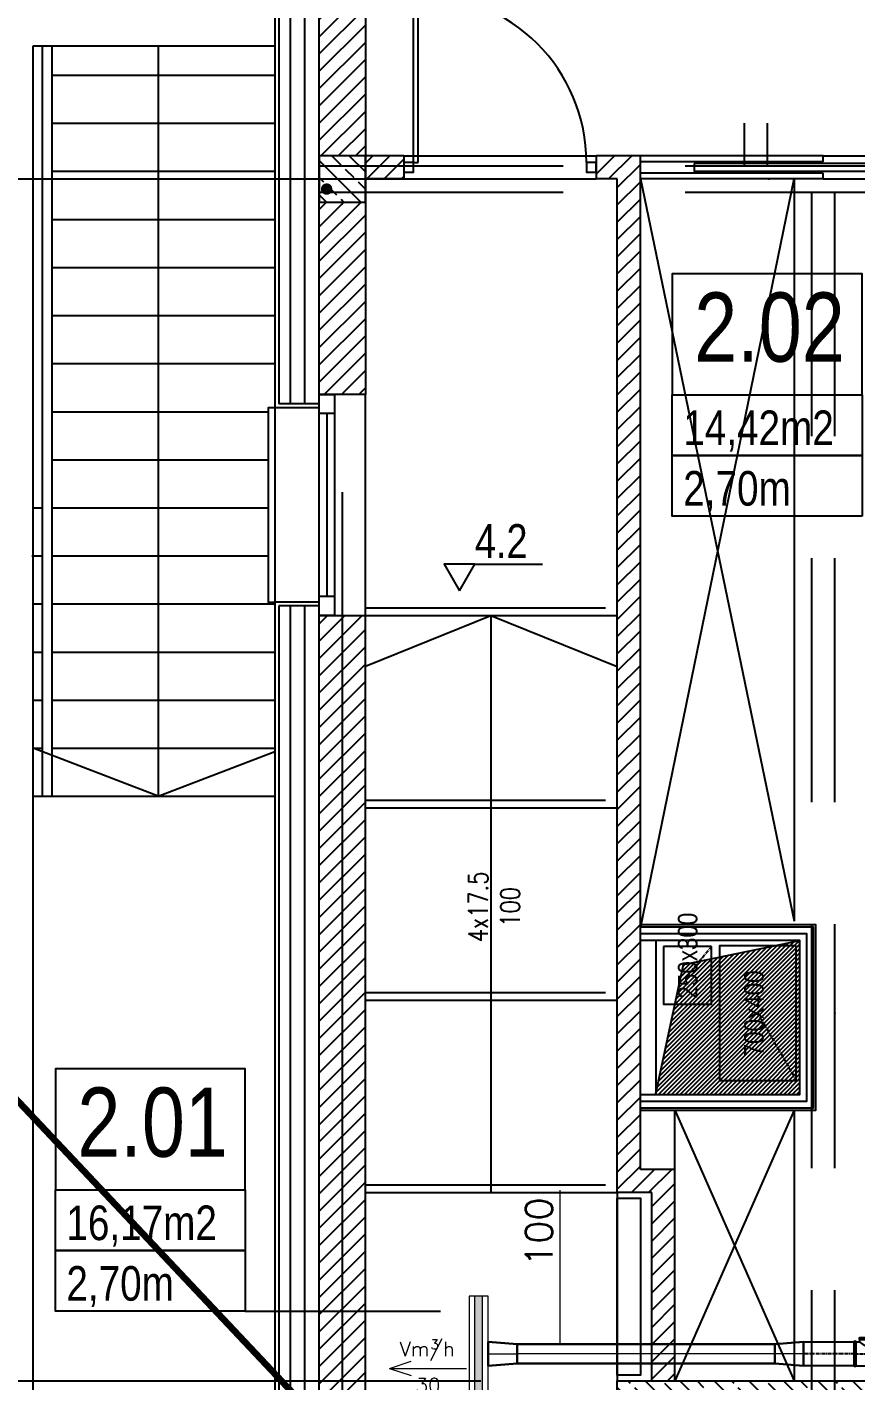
# Model space of a CAD drawing. Header units: millimetres. Extents: x -135140 to 267856, y -70704 to 149933.
# Drawn here: x -53577 to -49266, y 26277 to 33317 of the extents above; entities that cross this region are included whole.
import ezdxf
from ezdxf.enums import TextEntityAlignment as Align

# ---------------------------------------------------------------- set-up
doc = ezdxf.new("R2010")
doc.units = ezdxf.units.MM
doc.header["$LTSCALE"] = 99.9
for name, pattern in [('ACAD_ISO03W100', [30, 12, -18]), ('ACAD_ISO10W100', [18, 12, -3, 0, -3]), ('AUDIT_D_080509132939-0', [0]), ('CENTER', [2, 1.25, -0.25, 0.25, -0.25]), ('DASHDOT', [25.4, 12.7, -6.35, 0, -6.35]), ('DASHED', [0.75, 0.5, -0.25]), ('HIDDEN', [9.525, 6.35, -3.175])]:
    doc.linetypes.add(name, pattern=pattern)
for name, color, linetype in [('+48_ARMATURA', 251, 'Continuous'), ('+48_HACZE', 253, 'Continuous'), ('+48_KOTY', 250, 'Continuous'), ('+48_MEBLE', 251, 'Continuous'), ('+48_OPISY T', 251, 'Continuous'), ('+48_OPISY_POM', 250, 'Continuous'), ('+48_OSIE', 8, 'Continuous'), ('+48_PODCIĄG', 250, 'ACAD_ISO03W100'), ('+48_PRZEBICIA', 143, 'Continuous'), ('+48_SCHODY', 250, 'Continuous'), ('+48_SCIANY', 250, 'Continuous'), ('+48_STOLARKA OKNA', 250, 'Continuous'), ('+48_STOLARKA_DRZWI', 250, 'Continuous'), ('+48_WEŁNA', 252, 'Continuous'), ('+48_WIDOK', 250, 'Continuous'), ('+48_ŚCIANY_GK', 250, 'Continuous'), ('+48_ŻELBET', 250, 'Continuous'), ('ESI-WYWIEW', 40, 'Continuous'), ('WEN_NAW_OSIE', 2, 'CENTER'), ('WEN_NAW_ZLICZAC', 170, 'Continuous'), ('WEN_WYW_OSIE', 2, 'CENTER')]:
    doc.layers.add(name, color=color, linetype=linetype)
for name, color, linetype, lineweight in [('2DH_SYM', 64, 'Continuous', 18), ('2DL_OBJ', 64, 'Continuous', 18), ('2DL_PRO_N1', 10, 'Continuous', 30), ('2DL_SYM', 64, 'Continuous', 18), ('CP_AXISAC', 7, 'DASHDOT', 0), ('WENTYLACJA NAPISY', 7, 'Continuous', 25)]:
    doc.layers.add(name, color=color, linetype=linetype, lineweight=lineweight)
doc.styles.add('CP_ATTR', font='ROMANS.SHX')
doc.styles.get("Standard").update_dxf_attribs({"font": 'ARIAL.TTF'})
doc.styles.add('WRP_ARIAL', font='ARIAL.TTF', dxfattribs={"width": 0.8})
doc.styles.add('wymiary', font='romans.shx', dxfattribs={"width": 0.8})
doc.linetypes.add('BATTING', pattern='A,0.00254,-2.54,[134,ltypeshp.shx,S=2.54,R=0,X=-2.54,Y=0],-5.08,[134,ltypeshp.shx,S=2.54,R=180,X=2.54,Y=0],-2.54', length=10.16254)
doc.linetypes.add('ZIGZAG', pattern='A,0.00254,-5.08,[131,ltypeshp.shx,S=5.08,R=0,X=-5.08,Y=0],-10.16,[131,ltypeshp.shx,S=5.08,R=180,X=5.08,Y=0],-5.08', length=20.32254)
pattern_1 = [(225, (-740392.266, -39830.8), (44.9012806, -44.9012806), [])]

# ---------------------------------------------------------------- blocks, each defined once
blk = doc.blocks.new('OPISY_POM_METKA')
at = {"layer": '+48_OPISY_POM', "ltscale": 5}
for points in [[(0, -70), (109.71, -70), (109.71, 0), (0, 0)], [(109.71, -105), (0, -105), (0, -70), (109.71, -70)]]:
    blk.add_lwpolyline(points, close=True, dxfattribs=at)
at = {"layer": '+48_OPISY_POM'}
blk.add_lwpolyline([(109.71, -140), (0, -140), (0, -105), (109.71, -105)], close=True, dxfattribs=at)
at = {"layer": '+48_OPISY_POM', "ltscale": 5, "style": 'WRP_ARIAL', "width": 0.8}
for tag, p, height in [('NRPOM', (25.76, -50.8), 40), ('POW', (6.35, -98.98), 20)]:
    blk.add_attdef(tag, p, '', height=height, dxfattribs=at)
at = {"layer": '+48_OPISY_POM', "style": 'WRP_ARIAL', "width": 0.8}
blk.add_attdef('H', (6.35, -133.98), '', height=20, dxfattribs=at)
blk = doc.blocks.new('drzwi')
at = {"layer": '+48_STOLARKA_DRZWI'}
for p, q in [((-2, 0), (-2, -70)), ((0, 0), (-2, 0)), ((0, 0), (0, -70)), ((-2, -70), (0, -70))]:
    blk.add_line(p, q, dxfattribs=at)
blk.add_arc((-2, 0), 70, 180, 270, dxfattribs=at)
blk = doc.blocks.new('DRZWI_90')
at = {"layer": '+48_STOLARKA_DRZWI'}
for points in [[(36405.46, 16749.33), (36405.46, 16744.33), (36410.46, 16744.33), (36410.46, 16749.33)], [(36405.46, 16654.33), (36405.46, 16649.33), (36410.46, 16649.33), (36410.46, 16654.33)]]:
    blk.add_lwpolyline(points, close=True, dxfattribs=at)
at = {"layer": '+48_STOLARKA_DRZWI', "xscale": 1.25, "yscale": 1.25, "zscale": 1.25, "rotation": 270}
blk.add_blockref('drzwi', (36405.46, 16654.33), dxfattribs=at)
blk = doc.blocks.new('TCPL125125ONAW_24')
at = {"ltscale": 0.15}
blk.add_line((-83.25, -62.5), (83.25, -62.5), dxfattribs=at)
for points in [[(-83.25, 62.5), (-66.25, 62.5, 0.4142136), (-62.5, 66.25), (-62.5, 74.25)], [(83.25, 62.5), (66.25, 62.5, -0.4142136), (62.5, 66.25), (62.5, 74.25)], [(-66.25, 62.5, 0.3773585), (66.25, 62.5, 2.65)]]:
    blk.add_lwpolyline(points, format="xyb", dxfattribs=at)
for points in [[(62.5, 83), (-62.5, 83, 1), (-62.5, 74.25), (62.5, 74.25, 1)], [(-92, -62.5), (-92, 62.5, -1), (-83.25, 62.5), (-83.25, -62.5, -1)], [(92, -62.5), (92, 62.5, 1), (83.25, 62.5), (83.25, -62.5, 1)]]:
    blk.add_lwpolyline(points, format="xyb", close=True, dxfattribs=at)
for p in [(0, 83), (-92, 0), (92, 0)]:
    blk.add_point(p, dxfattribs=at)
at = {"layer": 'WEN_NAW_OSIE', "ltscale": 0.15}
for p, q in [((0, -72.5), (0, 83)), ((-92, 0), (92, 0))]:
    blk.add_line(p, q, dxfattribs=at)
blk = doc.blocks.new('SR-125ONAW_262-9215209567_14')
at = {"ltscale": 0.15}
blk.add_lwpolyline([(0, -62.5), (0, 62.5), (262.9, 62.5), (262.9, -62.5)], close=True, dxfattribs=at)
for p in [(0, 0), (262.9, 0)]:
    blk.add_point(p, dxfattribs=at)
at = {"layer": 'WEN_NAW_OSIE', "ltscale": 0.15}
blk.add_line((0, 0), (262.9, 0), dxfattribs=at)
blk = doc.blocks.new('2DLAC019')
for p, q in [((-0.5, 0.2), (0.5, 0.2)), ((-0.5, -0.2), (0.5, -0.2))]:
    blk.add_line(p, q)
blk.add_lwpolyline([(-0.5, -0.5), (0.5, -0.5), (0.5, 0.5), (-0.5, 0.5)], close=True)
blk.add_solid([(-0.5, 0.2), (0.5, 0.2), (-0.5, -0.2), (0.5, -0.2)])
at = {"linetype": 'ByBlock', "style": 'CP_ATTR', "flags": 9}
for tag, p in [('NAME', (-0.092, -0.018)), ('NUMBER', (-0.092, -0.018)), ('GROUP', (-0.092, -0.018)), ('ARTICLE', (-0.092, -0.019)), ('CHARACTER', (-0.092, -0.019)), ('TEMPERATURE', (-0.092, -0.018)), ('FLOW', (-0.092, -0.018)), ('PRODUCT-TYPE', (-0.092, -0.019)), ('ORDER-NO', (-0.092, -0.019)), ('PRODUCER', (-0.092, -0.019)), ('PN', (-0.091, -0.018)), ('OTHER', (-0.091, -0.018)), ('DN', (-0.091, -0.019)), ('POWER', (-0.091, -0.019)), ('VOLTAGE', (-0.091, -0.019))]:
    blk.add_attdef(tag, text='', height=0.00005, dxfattribs=at).set_placement(p, align=Align.MIDDLE_LEFT)
blk = doc.blocks.new('2CP_AC_TRNS_RO_D125_D100_L150_O0_Z0_E0_F0')
at = {"ltscale": 0.15}
for p, q in [((0, -62.5), (0, 62.5)), ((0, 62.5), (0, 62.5)), ((0, 62.5), (150, 50)), ((150, -50), (150, 50)), ((150, 50), (150, 50)), ((0, -62.5), (150, -50)), ((0, -62.5), (0, -62.5)), ((150, -50), (150, -50))]:
    blk.add_line(p, q, dxfattribs=at)
at = {"layer": 'CP_AXISAC', "ltscale": 0.15}
for p, q in [((0, 0), (0, 0)), ((0, 0), (150, 0)), ((150, 0), (150, 0))]:
    blk.add_line(p, q, dxfattribs=at)
at = {"linetype": 'ByBlock', "ltscale": 0.15, "style": 'CP_ATTR', "flags": 9}
for tag in ['NAME', 'PRODUCER', 'PRODUCT-TYPE', 'ARTICLE', 'FLOW', 'OTHER']:
    blk.add_attdef(tag, (0, 0), '', height=0.0001, dxfattribs=at)
blk = doc.blocks.new('2CP_AC_PIPE_RO')
at = {"ltscale": 0.15}
for p, q in [((1, 0.5), (0, 0.5)), ((0, 0.5), (0, -0.5)), ((1, -0.5), (1, 0.5)), ((0, -0.5), (1, -0.5))]:
    blk.add_line(p, q, dxfattribs=at)
at = {"layer": 'CP_AXISAC', "ltscale": 0.15}
blk.add_line((0, 0), (1, 0), dxfattribs=at)
at = {"linetype": 'ByBlock', "ltscale": 0.15, "style": 'CP_ATTR', "flags": 9}
for tag in ['NAME', 'PRODUCER', 'PRODUCT-TYPE', 'ARTICLE', 'FLOW', 'OTHER']:
    blk.add_attdef(tag, (0, 0), '', height=0.0001, dxfattribs=at)
blk = doc.blocks.new('CPHS_DS08')
blk.add_line((0, 0), (2, 0))
at = {"style": 'CP_ATTR', "flags": 14}
blk.add_attdef('FI', text='', height=0.35, dxfattribs=at).set_placement((0.784, 0.275), align=Align.MIDDLE)
at = {"style": 'CP_ATTR', "flags": 12}
blk.add_attdef('EVAL_W_MM', text='', height=0.35, dxfattribs=at).set_placement((1.006, 0.275), align=Align.MIDDLE_LEFT)
at = {"linetype": 'ByBlock', "style": 'CP_ATTR', "flags": 9}
blk.add_attdef('VAL', text='', height=0.00005, dxfattribs=at).set_placement((0.408, 0.182), align=Align.MIDDLE_LEFT)
blk = doc.blocks.new('CPLS_465')
for q in [(-0.219, 0.094), (0.5, 0), (-0.219, -0.094)]:
    blk.add_line((-0.5, 0), q)
at = {"style": 'CP_ATTR'}
for s, height, p in [('Vm/h', 0.1875, (-0.37, 0.16)), ('3', 0.125, (0.031, 0.25))]:
    blk.add_text(s, height=height, dxfattribs=at).set_placement(p)
blk.add_attdef('VAL', text='', height=0.188, dxfattribs=at).set_placement((0, -0.219), align=Align.MIDDLE)

msp = doc.modelspace()

# ---------------------------------------------------------------- hatches: boundary and pattern name
at = {"layer": '+48_HACZE'}
h = msp.add_hatch(dxfattribs=at)
h.set_pattern_fill('ANSI31', color=256, scale=20, angle=180, style=0)
h.set_pattern_definition(pattern_1)
h.paths.add_polyline_path([(-51817.4, 32406.8), (-52057.4, 32406.8), (-52057.4, 31406.8), (-51817.4, 31406.8)])
h.paths.add_polyline_path([(-51817.4, 37316.8), (-52057.4, 37316.8), (-52057.4, 37426.8), (-52057.4, 37426.8), (-52057.4, 32646.8), (-51817.4, 32646.8)])
at = {"layer": '+48_HACZE', "linetype": 'AUDIT_D_080509132939-0'}
h = msp.add_hatch(dxfattribs=at)
h.set_pattern_fill('ANSI33', color=256, scale=20, angle=90, style=0)
h.set_pattern_definition([(135, (-740392.27, -32125.8), (-89.802561, -89.802561), []), (135, (-740392.27, -32036), (-89.802561, -89.802561), [63.5, -31.75])])
h.paths.add_polyline_path([(-51817.4, 32646.8), (-52057.4, 32646.8), (-52057.4, 32406.8), (-51817.4, 32406.8)])
at = {"layer": '+48_HACZE'}
h = msp.add_hatch(dxfattribs=at)
h.set_pattern_fill('ANSI31', color=256, scale=20, angle=180, style=0)
h.set_pattern_definition(pattern_1)
h.paths.add_polyline_path([(-51617.4, 32646.8), (-51817.4, 32646.8), (-51817.4, 32526.8), (-51617.4, 32526.8)])
h = msp.add_hatch(dxfattribs=at)
h.set_pattern_fill('ANSI31', color=256, scale=20, angle=180, style=0)
h.set_pattern_definition(pattern_1)
h.paths.add_polyline_path([(-50617.4, 32646.8), (-50387.4, 32646.8), (-50387.4, 27376.8), (-50207.4, 27376.8), (-50207.4, 26276.8), (-50327.4, 26276.8), (-50327.4, 27256.8), (-50507.4, 27256.8), (-50507.4, 32526.8), (-50617.4, 32526.8)])
h = msp.add_hatch(dxfattribs=at)
h.set_pattern_fill('ANSI31', color=256, scale=20, angle=180, style=0)
h.set_pattern_definition(pattern_1)
h.paths.add_polyline_path([(-52057.4, 30256.8), (-51817.4, 30256.8), (-51817.4, 26126.8), (-52057.4, 26126.8)])
at = {"layer": '+48_HACZE', "linetype": 'AUDIT_D_080509132939-0'}
h = msp.add_hatch(dxfattribs=at)
h.set_pattern_fill('ANSI33', color=256, scale=20, angle=90, style=0)
h.set_pattern_definition([(135, (-740392.27, -39830.8), (-89.802561, -89.802561), []), (135, (-740392.27, -39741), (-89.802561, -89.802561), [63.5, -31.75])])
h.paths.add_polyline_path([(-50507.4, 26276.8), (-43262.4, 26276.8), (-43262.4, 26126.8), (-50507.4, 26126.8)])
at = {"layer": '+48_OPISY T'}
h = msp.add_hatch(color=256, dxfattribs=at)
edge = h.paths.add_edge_path()
edge.add_arc((-52018.7, 32474.5), 30, 0, 360)
at = {"layer": '+48_PRZEBICIA'}
h = msp.add_hatch(dxfattribs=at)
h.set_pattern_fill('ANSI31', color=256, scale=5, style=0)
h.set_pattern_definition([(45, (-740312.266, -39830.8), (-11.22532015, 11.22532015), [])])
h.paths.add_polyline_path([(-50162.2, 28442.4), (-50307.4, 27771.8), (-50307.4, 27766.8), (-49557.4, 27766.8), (-49557.4, 28566.8)])

# ---------------------------------------------------------------- linework, layer by layer
at = {"layer": '+48_ARMATURA'}
for p, q in [((-50387.4, 28631.8), (-49587.4, 32526.8)), ((-50387.4, 32526.8), (-49587.4, 28666.8)), ((-49587.4, 27684.3), (-50207.4, 26276.8)), ((-50207.4, 27684.3), (-49587.4, 26276.8)), ((-49587.4, 27684.3), (-49587.4, 26276.8))]:
    msp.add_line(p, q, dxfattribs=at)
msp.add_lwpolyline([(-49587.4, 32526.8), (-49587.4, 28666.8)], dxfattribs=at)
at = {"layer": '+48_KOTY', "ltscale": 5}
msp.add_line((-51248.2, 30524.6), (-50896.2, 30524.6), dxfattribs=at)
msp.add_lwpolyline([(-51328.2, 30385.9), (-51248.2, 30524.6), (-51408.3, 30524.6)], close=True, dxfattribs=at)
at = {"layer": '+48_MEBLE'}
for p, q in [((-53547.4, 33216.8), (-53547.4, 16456.8)), ((-52287.4, 33216.8), (-53547.4, 33216.8)), ((-53497.4, 33216.8), (-53497.4, 29316.8)), ((-53447.4, 33216.8), (-53447.4, 29316.8)), ((-53447.4, 33066.8), (-52287.4, 33066.8)), ((-53447.4, 32816.8), (-52287.4, 32816.8)), ((-53447.4, 32566.8), (-52287.4, 32566.8)), ((-53447.4, 32316.8), (-52287.4, 32316.8)), ((-53447.4, 32066.8), (-52287.4, 32066.8)), ((-53447.4, 31816.8), (-52287.4, 31816.8)), ((-53447.4, 31566.8), (-52287.4, 31566.8)), ((-53447.4, 31316.8), (-52322.4, 31316.8)), ((-53447.4, 31066.8), (-52322.4, 31066.8)), ((-53547.4, 30816.8), (-53497.4, 30816.8)), ((-53447.4, 30816.8), (-52322.4, 30816.8)), ((-53552.4, 30566.8), (-53497.4, 30566.8)), ((-53447.4, 30566.8), (-52322.4, 30566.8)), ((-53547.4, 30316.8), (-53497.4, 30316.8)), ((-53447.4, 30316.8), (-52287.4, 30316.8)), ((-53547.4, 30066.8), (-53497.4, 30066.8)), ((-53447.4, 30066.8), (-52287.4, 30066.8)), ((-53547.4, 29816.8), (-53497.4, 29816.8)), ((-53447.4, 29816.8), (-52287.4, 29816.8)), ((-53547.4, 29566.8), (-53497.4, 29566.8)), ((-53447.4, 29566.8), (-52287.4, 29566.8)), ((-53547.4, 29316.8), (-52287.4, 29316.8))]:
    msp.add_line(p, q, dxfattribs=at)
for points in [[(-52894.9, 33216.8), (-52894.9, 29316.8), (-53544.9, 29566.8)], [(-52894.9, 29316.8), (-52287.4, 29550.4)]]:
    msp.add_lwpolyline(points, dxfattribs=at)
at = {"layer": '+48_OPISY_POM'}
msp.add_lwpolyline([(-52441.9, 26639.7), (-51427, 26639.7)], dxfattribs=at)
at = {"layer": '+48_OSIE', "linetype": 'ACAD_ISO10W100', "ltscale": 5}
for p, q in [((-51937.4, 39890), (-51937.4, 15416.2)), ((-57211.1, 32526.8), (-26431.4, 32526.8)), ((-57211.1, 26276.8), (-26431.4, 26276.8))]:
    msp.add_line(p, q, dxfattribs=at)
at = {"layer": '+48_PODCIĄG', "linetype": 'HIDDEN', "ltscale": 2}
for p, q in [((-49847.4, 38526.8), (-49847.4, 32595.3)), ((-49727.4, 38526.8), (-49727.4, 32595.3)), ((-52057.4, 32595.3), (-43197.4, 32595.3)), ((-52057.4, 32458.3), (-43197.4, 32458.3)), ((-49497.4, 32458.3), (-49497.4, 26126.8)), ((-49377.4, 32458.3), (-49377.4, 26126.8))]:
    msp.add_line(p, q, dxfattribs=at)
at = {"layer": '+48_PRZEBICIA'}
msp.add_lwpolyline([(-49557.4, 28566.8), (-50307.4, 28566.8), (-50307.4, 27766.8), (-49557.4, 27766.8), (-49557.4, 28566.8)], close=True, dxfattribs=at)
msp.add_lwpolyline([(-50307.4, 27771.8), (-50162.2, 28442.4), (-49557.4, 28566.8)], dxfattribs=at)
at = {"layer": '+48_SCHODY', "linetype": 'DASHED', "ltscale": 25}
for p, q in [((-51817.4, 30296.8), (-50507.4, 30296.8)), ((-51817.4, 29296.8), (-50507.4, 29296.8)), ((-51817.4, 28296.8), (-50507.4, 28296.8)), ((-51817.4, 27296.8), (-50507.4, 27296.8))]:
    msp.add_line(p, q, dxfattribs=at)
at = {"layer": '+48_SCHODY'}
for p, q in [((-51817.4, 30256.8), (-50507.4, 30256.8)), ((-51817.4, 29993.9), (-51164.9, 30256.8)), ((-51164.9, 30256.8), (-51164.9, 27256.8)), ((-51164.9, 30256.8), (-50507.4, 29991.9)), ((-51817.4, 29256.8), (-50507.4, 29256.8)), ((-51817.4, 28256.8), (-50507.4, 28256.8)), ((-51817.4, 27256.8), (-50507.4, 27256.8))]:
    msp.add_line(p, q, dxfattribs=at)
at = {"layer": '+48_SCIANY'}
for p, q in [((-51617.4, 32646.8), (-51817.4, 32646.8)), ((-51617.4, 32646.8), (-51617.4, 32526.8)), ((-50617.4, 32646.8), (-50617.4, 32526.8)), ((-50387.4, 32646.8), (-50617.4, 32646.8)), ((-50387.4, 27376.8), (-50387.4, 32646.8)), ((-51617.4, 32526.8), (-51817.4, 32526.8)), ((-50507.4, 32526.8), (-50617.4, 32526.8)), ((-50507.4, 27256.8), (-50507.4, 32526.8)), ((-52057.4, 30256.8), (-51817.4, 30256.8)), ((-52057.4, 26126.8), (-52057.4, 30256.8)), ((-51817.4, 26126.8), (-51817.4, 30256.8))]:
    msp.add_line(p, q, dxfattribs=at)
at = {"layer": '+48_SCIANY', "ltscale": 0.1}
for p, q in [((-50207.4, 27376.8), (-50387.4, 27376.8)), ((-50327.4, 27256.8), (-50507.4, 27256.8))]:
    msp.add_line(p, q, dxfattribs=at)
at = {"layer": '+48_SCIANY', "ltscale": 2}
msp.add_lwpolyline([(-51817.4, 37316.8), (-51817.4, 31406.8), (-52057.4, 31406.8), (-52057.4, 37316.8)], dxfattribs=at)
at = {"layer": '+48_SCIANY'}
for points in [[(-50207.4, 26276.8), (-50207.4, 27376.8)], [(-50327.4, 26276.8), (-50327.4, 27256.8)], [(-50462.4, 26276.8), (-43262.4, 26276.8), (-43262.4, 26126.8), (-50462.4, 26126.8)]]:
    msp.add_lwpolyline(points, dxfattribs=at)
at = {"layer": '+48_STOLARKA OKNA'}
for points in [[(-52057.4, 30256.8), (-52057.4, 31406.8), (-51977.4, 31406.8), (-51977.4, 30256.8)], [(-52057.4, 31306.8), (-52057.4, 31406.8), (-51977.4, 31406.8), (-51977.4, 31306.8)], [(-52057.4, 30256.8), (-52057.4, 30356.8), (-51977.4, 30356.8), (-51977.4, 30256.8)]]:
    msp.add_lwpolyline(points, close=True, dxfattribs=at)
msp.add_lwpolyline([(-52017.4, 31306.8), (-52017.4, 30356.8)], dxfattribs=at)
at = {"layer": '+48_STOLARKA_DRZWI'}
msp.add_lwpolyline([(-50107.4, 32606.8), (-50107.4, 32566.8), (-49187.4, 32566.8), (-49187.4, 32606.8), (-50107.4, 32606.8)], dxfattribs=at)
at = {"layer": '+48_WEŁNA', "linetype": 'BATTING', "ltscale": 0.07}
for p, q in [((-52132.4, 31356.8), (-52132.4, 37716.8)), ((-52132.4, 26076.8), (-52132.4, 30306.8))]:
    msp.add_line(p, q, dxfattribs=at)
at = {"layer": '+48_WEŁNA', "linetype": 'ZIGZAG', "ltscale": 0.7}
msp.add_lwpolyline([(-50387.4, 27731.8), (-49522.4, 27731.8), (-49522.4, 28601.8), (-50387.4, 28601.8)], dxfattribs=at)
at = {"layer": '+48_WIDOK'}
for p, q in [((-52287.4, 37736.8), (-52287.4, 31336.8)), ((-52267.4, 37716.8), (-52267.4, 31356.8)), ((-52207.4, 31356.8), (-52207.4, 37716.8)), ((-52057.4, 31336.8), (-52287.4, 31336.8)), ((-52057.4, 31356.8), (-52267.4, 31356.8)), ((-52057.4, 30326.8), (-52287.4, 30326.8)), ((-52287.4, 30326.8), (-52287.4, 26056.8)), ((-52057.4, 30306.8), (-52267.4, 30306.8)), ((-52267.4, 30306.8), (-52267.4, 26076.8)), ((-52207.4, 26076.8), (-52207.4, 30306.8))]:
    msp.add_line(p, q, dxfattribs=at)
at = {"layer": '+48_WIDOK', "linetype": 'HIDDEN', "ltscale": 3}
for p, q in [((-51617.4, 32646.8), (-50617.4, 32646.8)), ((-49437.4, 32646.8), (-48557.4, 32646.8)), ((-51617.4, 32526.8), (-50617.4, 32526.8)), ((-49437.4, 32526.8), (-48557.4, 32526.8)), ((-51817.4, 30256.8), (-51817.4, 31406.8)), ((-52287.4, 31336.8), (-52287.4, 30326.8))]:
    msp.add_line(p, q, dxfattribs=at)
at = {"layer": '+48_WIDOK', "linetype": 'ACAD_ISO03W100'}
msp.add_line((-50507.4, 27256.8), (-50507.4, 26276.8), dxfattribs=at)
at = {"layer": '+48_WIDOK'}
msp.add_lwpolyline([(-52287.4, 31336.8), (-52322.4, 31336.8), (-52322.4, 30326.8), (-52287.4, 30326.8)], dxfattribs=at)
msp.add_lwpolyline([(-50507.4, 27226.8), (-50387.4, 27226.8), (-50387.4, 26306.8), (-50507.4, 26306.8)], close=True, dxfattribs=at)
at = {"layer": '+48_ŚCIANY_GK'}
for p, q in [((-49437.4, 32646.8), (-50387.4, 32646.8)), ((-49437.4, 32616.8), (-50387.4, 32616.8)), ((-49437.4, 32556.8), (-50387.4, 32556.8)), ((-49437.4, 32526.8), (-50387.4, 32526.8)), ((-50207.4, 27376.8), (-50207.4, 27684.3))]:
    msp.add_line(p, q, dxfattribs=at)
for points in [[(-49437.4, 32616.8), (-49437.4, 32646.8)], [(-49437.4, 32526.8), (-49437.4, 32556.8)], [(-50387.4, 27684.3), (-49474.9, 27684.3), (-49474.9, 28649.3), (-50387.4, 28649.3)], [(-50387.4, 27696.8), (-49487.4, 27696.8), (-49487.4, 28636.8), (-50387.4, 28636.8)], [(-50387.4, 27766.8), (-49557.4, 27766.8), (-49557.4, 28566.8), (-50387.4, 28566.8)]]:
    msp.add_lwpolyline(points, dxfattribs=at)
at = {"layer": '+48_ŻELBET', "linetype": 'Continuous'}
for points in [[(-52057.4, 32406.8), (-51817.4, 32406.8), (-51817.4, 32646.8), (-52057.4, 32646.8)], [(-50507.4, 26276.8), (-43262.4, 26276.8), (-43262.4, 26126.8), (-50507.4, 26126.8)]]:
    msp.add_lwpolyline(points, close=True, dxfattribs=at)
at = {"color": 1, "lineweight": 100, "ltscale": 0.15}
msp.add_line((-124515.9, 102924.5), (23456.1, -54023.5), dxfattribs=at)
at = {"ltscale": 0.15}
for p in [(-50142.3, 28301.1), (-49376.6, 28189.8)]:
    msp.add_point(p, dxfattribs=at)
at = {"layer": 'ESI-WYWIEW', "ltscale": 0.15}
for p, q in [((-50017.3, 28535.6), (-50267.3, 28535.6)), ((-49576.6, 27839.8), (-49576.6, 28539.8))]:
    msp.add_line(p, q, dxfattribs=at)
for points in [[(-50267.3, 28535.6), (-50267.3, 28235.6), (-50017.3, 28235.6), (-50017.3, 28535.6)], [(-49576.6, 28539.8), (-49976.6, 28539.8), (-49976.6, 27839.8), (-49576.6, 27839.8)]]:
    msp.add_lwpolyline(points, dxfattribs=at)
at = {"layer": 'WEN_WYW_OSIE', "ltscale": 0.15}
for p, q in [((-50142.3, 28385.6), (-50017.3, 28535.6)), ((-49776.6, 28189.8), (-49576.6, 27839.8))]:
    msp.add_line(p, q, dxfattribs=at)

# ---------------------------------------------------------------- block references
at = {"layer": '+48_OPISY_POM'}
ref = msp.add_blockref('OPISY_POM_METKA', (-50221.4, 32033.9), dxfattribs=dict(at, xscale=9, yscale=9, zscale=8.999999999993353))
ref.add_attrib('H', '2,70m', (-50164.2, 30828.2), dxfattribs={"height": 180, "style": 'WRP_ARIAL', "width": 0.8})
ref.add_attrib('NRPOM', '2.02', (-50107.1, 31576.7), dxfattribs={"ltscale": 5, "height": 360, "style": 'WRP_ARIAL', "width": 0.8})
ref.add_attrib('POW', '14,42m2', (-50164.2, 31143.2), dxfattribs={"ltscale": 5, "height": 180, "style": 'WRP_ARIAL', "width": 0.8})
ref = msp.add_blockref('OPISY_POM_METKA', (-53429.3, 27899.7), dxfattribs=dict(at, xscale=9, yscale=9, zscale=8.999999999994316))
ref.add_attrib('H', '2,70m', (-53372.1, 26693.9), dxfattribs={"height": 180, "style": 'WRP_ARIAL', "width": 0.8})
ref.add_attrib('NRPOM', '2.01', (-53315.1, 27442.5), dxfattribs={"ltscale": 5, "height": 360, "style": 'WRP_ARIAL', "width": 0.8})
ref.add_attrib('POW', '16,17m2', (-53372.1, 27008.9), dxfattribs={"ltscale": 5, "height": 180, "style": 'WRP_ARIAL', "width": 0.8})
at = {"layer": '+48_STOLARKA_DRZWI', "xscale": 10, "yscale": 10, "zscale": 10, "rotation": 270}
msp.add_blockref('DRZWI_90', (-218110.7, 396666.4), dxfattribs=at)
at = {"layer": '2DH_SYM', "ltscale": 0.15}
ref = msp.add_blockref('CPHS_DS08', (-50804.5, 26468), dxfattribs=dict(at, xscale=400, yscale=400, zscale=400, rotation=90))
ref.add_attrib('EVAL_W_MM', '100', dxfattribs={"layer": '0', "height": 140, "rotation": 90, "style": 'CP_ATTR', "flags": 12}).set_placement((-50914.5, 26870.6), align=Align.MIDDLE_LEFT)
at = {"layer": '2DL_OBJ', "ltscale": 0.15, "xscale": 600, "yscale": 100, "zscale": 300, "rotation": 90}
msp.add_blockref('2DLAC019', (-51228.2, 26418), dxfattribs=at)
at = {"layer": '2DL_PRO_N1', "ltscale": 0.15, "zscale": 125}
msp.add_blockref('2CP_AC_TRNS_RO_D125_D100_L150_O0_Z0_E0_F0', (-51178.2, 26418), dxfattribs=at)
at = {"layer": '2DL_PRO_N1', "ltscale": 0.15, "zscale": 125, "rotation": 180}
msp.add_blockref('2CP_AC_TRNS_RO_D125_D100_L150_O0_Z0_E0_F0', (-49538.2, 26418), dxfattribs=at)
at = {"layer": '2DL_PRO_N1', "ltscale": 0.15, "xscale": 1340.027855173015, "yscale": 100, "zscale": 100, "rotation": 180}
msp.add_blockref('2CP_AC_PIPE_RO', (-49688.2, 26418), dxfattribs=at)
at = {"layer": '2DL_SYM', "ltscale": 0.15, "xscale": 400, "yscale": 400, "zscale": 400}
msp.add_blockref('CPLS_465', (-51491.1, 26341.8), dxfattribs=at).add_auto_attribs({'VAL': '30'})
at = {"layer": 'WEN_NAW_ZLICZAC', "ltscale": 0.15, "rotation": 180}
msp.add_blockref('SR-125ONAW_262-9215209567_14', (-49275.2, 26418), dxfattribs=at)
at = {"layer": 'WEN_NAW_ZLICZAC', "ltscale": 0.15}
msp.add_blockref('TCPL125125ONAW_24', (-49183.2, 26418), dxfattribs=at)

# ---------------------------------------------------------------- texts
at = {"layer": '+48_KOTY', "style": 'WRP_ARIAL', "width": 0.8}
msp.add_attdef('4.2', (-51247.4, 30556.1), '', height=176, dxfattribs=at)
at = {"layer": '+48_SCHODY', "insert": (-51281.1, 28741.8), "char_height": 75, "width": 1648.668, "attachment_point": 2, "rotation": 90, "style": 'wymiary'}
msp.add_mtext('{\\H1.333x;4x17.5\\P100}', dxfattribs=at)
at = {"layer": 'WENTYLACJA NAPISY', "char_height": 101.718, "width": 313204.894, "attachment_point": 1, "rotation": 90}
for s, insert in [('{\\fArial Narrow|b0|i0|c238|p0;\\P 250x300}', (-50361.8, 28232.3)), ('{\\fArial Narrow|b0|i0|c238|p0;\\P 700x400}', (-50017.3, 27931.9))]:
    msp.add_mtext(s, dxfattribs=dict(at, insert=insert))

doc.saveas('drawing.dxf')
